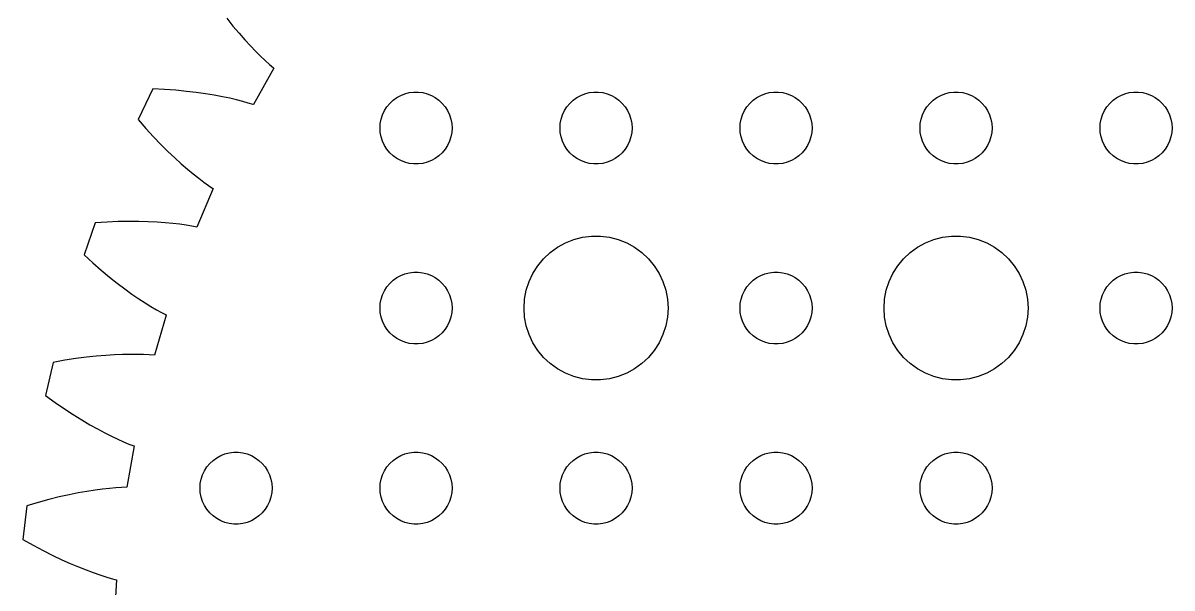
# Model space of a CAD drawing. Header units: metres. Extents: x -54 to 54, y 56 to 274.
# Drawn here: x -53.88 to -6, y 223.34 to 246.88 of the extents above; entities that cross this region are included whole.
import ezdxf

# ---------------------------------------------------------------- set-up
doc = ezdxf.new("R2010")
doc.units = ezdxf.units.M

msp = doc.modelspace()

# ---------------------------------------------------------------- linework, layer by layer
for p, q in [((-45.3871, 247.07), (-45.1255, 246.745)), ((-45.1255, 246.745), (-44.873, 246.446)), ((-44.873, 246.446), (-44.6306, 246.171)), ((-44.6306, 246.171), (-44.3992, 245.92)), ((-44.3992, 245.92), (-44.1799, 245.693)), ((-44.1799, 245.693), (-43.9736, 245.489)), ((-43.9736, 245.489), (-43.7811, 245.307)), ((-43.7811, 245.307), (-43.6034, 245.147)), ((-43.6034, 245.147), (-43.4414, 245.007)), ((-43.4292, 245), (-44.2777, 243.474)), ((-43.4414, 245.007), (-43.4292, 245)), ((-48.4691, 244.127), (-49.083, 242.852)), ((-47.9762, 244.103), (-48.4691, 244.127)), ((-47.5093, 244.07), (-47.9762, 244.103)), ((-47.0686, 244.028), (-47.5093, 244.07)), ((-46.6542, 243.979), (-47.0686, 244.028)), ((-46.2661, 243.925), (-46.6542, 243.979)), ((-45.9045, 243.866), (-46.2661, 243.925)), ((-45.5693, 243.803), (-45.9045, 243.866)), ((-45.2604, 243.738), (-45.5693, 243.803)), ((-44.9778, 243.672), (-45.2604, 243.738)), ((-38.4561, 243.656), (-38.3037, 243.766)), ((-38.3037, 243.766), (-38.1387, 243.857)), ((-38.1387, 243.857), (-37.9635, 243.927)), ((-37.9635, 243.927), (-37.7811, 243.973)), ((-37.7811, 243.973), (-37.5942, 243.997)), ((-37.5942, 243.997), (-37.4058, 243.997)), ((-37.4058, 243.997), (-37.2189, 243.973)), ((-37.2189, 243.973), (-37.0365, 243.927)), ((-37.0365, 243.927), (-36.8613, 243.857)), ((-36.8613, 243.857), (-36.6963, 243.766)), ((-36.6963, 243.766), (-36.5439, 243.656)), ((-30.9561, 243.656), (-30.8037, 243.766)), ((-30.8037, 243.766), (-30.6387, 243.857)), ((-30.6387, 243.857), (-30.4635, 243.927)), ((-30.4635, 243.927), (-30.2811, 243.973)), ((-30.2811, 243.973), (-30.0942, 243.997)), ((-30.0942, 243.997), (-29.9058, 243.997)), ((-29.9058, 243.997), (-29.7189, 243.973)), ((-29.7189, 243.973), (-29.5365, 243.927)), ((-29.5365, 243.927), (-29.3613, 243.857)), ((-29.3613, 243.857), (-29.1963, 243.766)), ((-29.1963, 243.766), (-29.0439, 243.656)), ((-23.4561, 243.656), (-23.3037, 243.766)), ((-23.3037, 243.766), (-23.1387, 243.857)), ((-23.1387, 243.857), (-22.9635, 243.927)), ((-22.9635, 243.927), (-22.7811, 243.973)), ((-22.7811, 243.973), (-22.5942, 243.997)), ((-22.5942, 243.997), (-22.4058, 243.997)), ((-22.4058, 243.997), (-22.2189, 243.973)), ((-22.2189, 243.973), (-22.0365, 243.927)), ((-22.0365, 243.927), (-21.8613, 243.857)), ((-21.8613, 243.857), (-21.6963, 243.766)), ((-21.6963, 243.766), (-21.5439, 243.656)), ((-15.9561, 243.656), (-15.8037, 243.766)), ((-15.8037, 243.766), (-15.6387, 243.857)), ((-15.6387, 243.857), (-15.4635, 243.927)), ((-15.4635, 243.927), (-15.2811, 243.973)), ((-15.2811, 243.973), (-15.0942, 243.997)), ((-15.0942, 243.997), (-14.9058, 243.997)), ((-14.9058, 243.997), (-14.7189, 243.973)), ((-14.7189, 243.973), (-14.5365, 243.927)), ((-14.5365, 243.927), (-14.3613, 243.857)), ((-14.3613, 243.857), (-14.1963, 243.766)), ((-14.1963, 243.766), (-14.0439, 243.656)), ((-8.45613, 243.656), (-8.30373, 243.766)), ((-8.30373, 243.766), (-8.13866, 243.857)), ((-8.13866, 243.857), (-7.96352, 243.927)), ((-7.96352, 243.927), (-7.78107, 243.973)), ((-7.78107, 243.973), (-7.59418, 243.997)), ((-7.59418, 243.997), (-7.40581, 243.997)), ((-7.40581, 243.997), (-7.21892, 243.973)), ((-7.21892, 243.973), (-7.03647, 243.927)), ((-7.03647, 243.927), (-6.86133, 243.857)), ((-6.86133, 243.857), (-6.69626, 243.766)), ((-6.69626, 243.766), (-6.54385, 243.656)), ((-44.7214, 243.606), (-44.9778, 243.672)), ((-44.491, 243.541), (-44.7214, 243.606)), ((-44.2864, 243.478), (-44.491, 243.541)), ((-44.2777, 243.474), (-44.2864, 243.478)), ((-38.8947, 243.052), (-38.8145, 243.223)), ((-38.8145, 243.223), (-38.7135, 243.382)), ((-38.7135, 243.382), (-38.5934, 243.527)), ((-38.5934, 243.527), (-38.4561, 243.656)), ((-36.5439, 243.656), (-36.4065, 243.527)), ((-36.4065, 243.527), (-36.2865, 243.382)), ((-36.2865, 243.382), (-36.1855, 243.223)), ((-36.1855, 243.223), (-36.1053, 243.052)), ((-31.3947, 243.052), (-31.3145, 243.223)), ((-31.3145, 243.223), (-31.2135, 243.382)), ((-31.2135, 243.382), (-31.0934, 243.527)), ((-31.0934, 243.527), (-30.9561, 243.656)), ((-29.0439, 243.656), (-28.9065, 243.527)), ((-28.9065, 243.527), (-28.7865, 243.382)), ((-28.7865, 243.382), (-28.6855, 243.223)), ((-28.6855, 243.223), (-28.6053, 243.052)), ((-23.8947, 243.052), (-23.8145, 243.223)), ((-23.8145, 243.223), (-23.7135, 243.382)), ((-23.7135, 243.382), (-23.5934, 243.527)), ((-23.5934, 243.527), (-23.4561, 243.656)), ((-21.5439, 243.656), (-21.4065, 243.527)), ((-21.4065, 243.527), (-21.2865, 243.382)), ((-21.2865, 243.382), (-21.1855, 243.223)), ((-21.1855, 243.223), (-21.1053, 243.052)), ((-16.3947, 243.052), (-16.3145, 243.223)), ((-16.3145, 243.223), (-16.2135, 243.382)), ((-16.2135, 243.382), (-16.0934, 243.527)), ((-16.0934, 243.527), (-15.9561, 243.656)), ((-14.0439, 243.656), (-13.9065, 243.527)), ((-13.9065, 243.527), (-13.7865, 243.382)), ((-13.7865, 243.382), (-13.6855, 243.223)), ((-13.6855, 243.223), (-13.6053, 243.052)), ((-8.89465, 243.052), (-8.81445, 243.223)), ((-8.81445, 243.223), (-8.71352, 243.382)), ((-8.71352, 243.382), (-8.59344, 243.527)), ((-8.59344, 243.527), (-8.45613, 243.656)), ((-6.54385, 243.656), (-6.40654, 243.527)), ((-6.40654, 243.527), (-6.28647, 243.382)), ((-6.28647, 243.382), (-6.18553, 243.223)), ((-6.18553, 243.223), (-6.10533, 243.052)), ((-49.083, 242.852), (-48.757, 242.481)), ((-38.9882, 242.688), (-38.9529, 242.873)), ((-38.9529, 242.873), (-38.8947, 243.052)), ((-36.1053, 243.052), (-36.0471, 242.873)), ((-36.0471, 242.873), (-36.0118, 242.688)), ((-31.4882, 242.688), (-31.4529, 242.873)), ((-31.4529, 242.873), (-31.3947, 243.052)), ((-28.6053, 243.052), (-28.5471, 242.873)), ((-28.5471, 242.873), (-28.5118, 242.688)), ((-23.9882, 242.688), (-23.9529, 242.873)), ((-23.9529, 242.873), (-23.8947, 243.052)), ((-21.1053, 243.052), (-21.0471, 242.873)), ((-21.0471, 242.873), (-21.0118, 242.688)), ((-16.4882, 242.688), (-16.4529, 242.873)), ((-16.4529, 242.873), (-16.3947, 243.052)), ((-13.6053, 243.052), (-13.5471, 242.873)), ((-13.5471, 242.873), (-13.5118, 242.688)), ((-8.98816, 242.688), (-8.95287, 242.873)), ((-8.95287, 242.873), (-8.89465, 243.052)), ((-6.10533, 243.052), (-6.04712, 242.873)), ((-6.04712, 242.873), (-6.01183, 242.688)), ((-48.757, 242.481), (-48.4399, 242.137)), ((-39, 242.5), (-38.9882, 242.688)), ((-38.9882, 242.312), (-39, 242.5)), ((-38.9529, 242.127), (-38.9882, 242.312)), ((-36.0118, 242.312), (-36.0471, 242.127)), ((-36.0118, 242.688), (-36, 242.5)), ((-36, 242.5), (-36.0118, 242.312)), ((-31.5, 242.5), (-31.4882, 242.688)), ((-31.4882, 242.312), (-31.5, 242.5)), ((-31.4529, 242.127), (-31.4882, 242.312)), ((-28.5118, 242.312), (-28.5471, 242.127)), ((-28.5118, 242.688), (-28.5, 242.5)), ((-28.5, 242.5), (-28.5118, 242.312)), ((-24, 242.5), (-23.9882, 242.688)), ((-23.9882, 242.312), (-24, 242.5)), ((-23.9529, 242.127), (-23.9882, 242.312)), ((-21.0118, 242.312), (-21.0471, 242.127)), ((-21.0118, 242.688), (-21, 242.5)), ((-21, 242.5), (-21.0118, 242.312)), ((-16.5, 242.5), (-16.4882, 242.688)), ((-16.4882, 242.312), (-16.5, 242.5)), ((-16.4529, 242.127), (-16.4882, 242.312)), ((-13.5118, 242.312), (-13.5471, 242.127)), ((-13.5118, 242.688), (-13.5, 242.5)), ((-13.5, 242.5), (-13.5118, 242.312)), ((-9, 242.5), (-8.98816, 242.688)), ((-8.98816, 242.312), (-9, 242.5)), ((-8.95287, 242.127), (-8.98816, 242.312)), ((-6.01183, 242.312), (-6.04712, 242.127)), ((-6.01183, 242.688), (-6, 242.5)), ((-6, 242.5), (-6.01183, 242.312)), ((-48.4399, 242.137), (-48.1327, 241.819)), ((-48.1327, 241.819), (-47.8363, 241.525)), ((-38.8947, 241.948), (-38.9529, 242.127)), ((-38.8145, 241.777), (-38.8947, 241.948)), ((-38.7135, 241.618), (-38.8145, 241.777)), ((-36.1855, 241.777), (-36.2865, 241.618)), ((-36.1053, 241.948), (-36.1855, 241.777)), ((-36.0471, 242.127), (-36.1053, 241.948)), ((-31.3947, 241.948), (-31.4529, 242.127)), ((-31.3145, 241.777), (-31.3947, 241.948)), ((-31.2135, 241.618), (-31.3145, 241.777)), ((-28.6855, 241.777), (-28.7865, 241.618)), ((-28.6053, 241.948), (-28.6855, 241.777)), ((-28.5471, 242.127), (-28.6053, 241.948)), ((-23.8947, 241.948), (-23.9529, 242.127)), ((-23.8145, 241.777), (-23.8947, 241.948)), ((-23.7135, 241.618), (-23.8145, 241.777)), ((-21.1855, 241.777), (-21.2865, 241.618)), ((-21.1053, 241.948), (-21.1855, 241.777)), ((-21.0471, 242.127), (-21.1053, 241.948)), ((-16.3947, 241.948), (-16.4529, 242.127)), ((-16.3145, 241.777), (-16.3947, 241.948)), ((-16.2135, 241.618), (-16.3145, 241.777)), ((-13.6855, 241.777), (-13.7865, 241.618)), ((-13.6053, 241.948), (-13.6855, 241.777)), ((-13.5471, 242.127), (-13.6053, 241.948)), ((-8.89465, 241.948), (-8.95287, 242.127)), ((-8.81445, 241.777), (-8.89465, 241.948)), ((-8.71352, 241.618), (-8.81445, 241.777)), ((-6.18553, 241.777), (-6.28647, 241.618)), ((-6.10533, 241.948), (-6.18553, 241.777)), ((-6.04712, 242.127), (-6.10533, 241.948)), ((-47.8363, 241.525), (-47.5519, 241.255)), ((-38.5934, 241.473), (-38.7135, 241.618)), ((-38.4561, 241.344), (-38.5934, 241.473)), ((-38.3037, 241.234), (-38.4561, 241.344)), ((-36.5439, 241.344), (-36.6963, 241.234)), ((-36.4065, 241.473), (-36.5439, 241.344)), ((-36.2865, 241.618), (-36.4065, 241.473)), ((-31.0934, 241.473), (-31.2135, 241.618)), ((-30.9561, 241.344), (-31.0934, 241.473)), ((-30.8037, 241.234), (-30.9561, 241.344)), ((-29.0439, 241.344), (-29.1963, 241.234)), ((-28.9065, 241.473), (-29.0439, 241.344)), ((-28.7865, 241.618), (-28.9065, 241.473)), ((-23.5934, 241.473), (-23.7135, 241.618)), ((-23.4561, 241.344), (-23.5934, 241.473)), ((-23.3037, 241.234), (-23.4561, 241.344)), ((-21.5439, 241.344), (-21.6963, 241.234)), ((-21.4065, 241.473), (-21.5439, 241.344)), ((-21.2865, 241.618), (-21.4065, 241.473)), ((-16.0934, 241.473), (-16.2135, 241.618)), ((-15.9561, 241.344), (-16.0934, 241.473)), ((-15.8037, 241.234), (-15.9561, 241.344)), ((-14.0439, 241.344), (-14.1963, 241.234)), ((-13.9065, 241.473), (-14.0439, 241.344)), ((-13.7865, 241.618), (-13.9065, 241.473)), ((-8.59344, 241.473), (-8.71352, 241.618)), ((-8.45613, 241.344), (-8.59344, 241.473)), ((-8.30373, 241.234), (-8.45613, 241.344)), ((-6.54385, 241.344), (-6.69626, 241.234)), ((-6.40654, 241.473), (-6.54385, 241.344)), ((-6.28647, 241.618), (-6.40654, 241.473)), ((-47.5519, 241.255), (-47.2802, 241.009)), ((-47.2802, 241.009), (-47.0222, 240.786)), ((-38.1387, 241.143), (-38.3037, 241.234)), ((-37.9635, 241.073), (-38.1387, 241.143)), ((-37.7811, 241.027), (-37.9635, 241.073)), ((-37.5942, 241.003), (-37.7811, 241.027)), ((-37.4058, 241.003), (-37.5942, 241.003)), ((-37.2189, 241.027), (-37.4058, 241.003)), ((-37.0365, 241.073), (-37.2189, 241.027)), ((-36.8613, 241.143), (-37.0365, 241.073)), ((-36.6963, 241.234), (-36.8613, 241.143)), ((-30.6387, 241.143), (-30.8037, 241.234)), ((-30.4635, 241.073), (-30.6387, 241.143)), ((-30.2811, 241.027), (-30.4635, 241.073)), ((-30.0942, 241.003), (-30.2811, 241.027)), ((-29.9058, 241.003), (-30.0942, 241.003)), ((-29.7189, 241.027), (-29.9058, 241.003)), ((-29.5365, 241.073), (-29.7189, 241.027)), ((-29.3613, 241.143), (-29.5365, 241.073)), ((-29.1963, 241.234), (-29.3613, 241.143)), ((-23.1387, 241.143), (-23.3037, 241.234)), ((-22.9635, 241.073), (-23.1387, 241.143)), ((-22.7811, 241.027), (-22.9635, 241.073)), ((-22.5942, 241.003), (-22.7811, 241.027)), ((-22.4058, 241.003), (-22.5942, 241.003)), ((-22.2189, 241.027), (-22.4058, 241.003)), ((-22.0365, 241.073), (-22.2189, 241.027)), ((-21.8613, 241.143), (-22.0365, 241.073)), ((-21.6963, 241.234), (-21.8613, 241.143)), ((-15.6387, 241.143), (-15.8037, 241.234)), ((-15.4635, 241.073), (-15.6387, 241.143)), ((-15.2811, 241.027), (-15.4635, 241.073)), ((-15.0942, 241.003), (-15.2811, 241.027)), ((-14.9058, 241.003), (-15.0942, 241.003)), ((-14.7189, 241.027), (-14.9058, 241.003)), ((-14.5365, 241.073), (-14.7189, 241.027)), ((-14.3613, 241.143), (-14.5365, 241.073)), ((-14.1963, 241.234), (-14.3613, 241.143)), ((-8.13866, 241.143), (-8.30373, 241.234)), ((-7.96352, 241.073), (-8.13866, 241.143)), ((-7.78107, 241.027), (-7.96352, 241.073)), ((-7.59418, 241.003), (-7.78107, 241.027)), ((-7.40581, 241.003), (-7.59418, 241.003)), ((-7.21892, 241.027), (-7.40581, 241.003)), ((-7.03647, 241.073), (-7.21892, 241.027)), ((-6.86133, 241.143), (-7.03647, 241.073)), ((-6.69626, 241.234), (-6.86133, 241.143)), ((-47.0222, 240.786), (-46.7789, 240.585)), ((-46.7789, 240.585), (-46.551, 240.406)), ((-46.551, 240.406), (-46.3393, 240.246)), ((-45.9553, 239.981), (-46.6275, 238.368)), ((-46.3393, 240.246), (-46.1448, 240.107)), ((-46.1448, 240.107), (-45.9681, 239.986)), ((-45.9681, 239.986), (-45.9553, 239.981)), ((-50.8657, 238.548), (-51.333, 237.213)), ((-50.3732, 238.58), (-50.8657, 238.548)), ((-49.9055, 238.599), (-50.3732, 238.58)), ((-49.463, 238.607), (-49.9055, 238.599)), ((-49.0457, 238.605), (-49.463, 238.607)), ((-48.654, 238.595), (-49.0457, 238.605)), ((-48.288, 238.576), (-48.654, 238.595)), ((-47.9479, 238.552), (-48.288, 238.576)), ((-47.6337, 238.522), (-47.9479, 238.552)), ((-47.3455, 238.488), (-47.6337, 238.522)), ((-47.0833, 238.45), (-47.3455, 238.488)), ((-46.847, 238.412), (-47.0833, 238.45)), ((-46.6367, 238.372), (-46.847, 238.412)), ((-46.6275, 238.368), (-46.6367, 238.372)), ((-30.927, 237.853), (-30.5621, 237.947)), ((-30.5621, 237.947), (-30.1884, 237.994)), ((-30.1884, 237.994), (-29.8116, 237.994)), ((-29.8116, 237.994), (-29.4379, 237.947)), ((-29.4379, 237.947), (-29.0729, 237.853)), ((-15.927, 237.853), (-15.5621, 237.947)), ((-15.5621, 237.947), (-15.1884, 237.994)), ((-15.1884, 237.994), (-14.8116, 237.994)), ((-14.8116, 237.994), (-14.4379, 237.947)), ((-14.4379, 237.947), (-14.0729, 237.853)), ((-31.9123, 237.312), (-31.6075, 237.533)), ((-31.6075, 237.533), (-31.2773, 237.714)), ((-31.2773, 237.714), (-30.927, 237.853)), ((-29.0729, 237.853), (-28.7227, 237.714)), ((-28.7227, 237.714), (-28.3925, 237.533)), ((-28.3925, 237.533), (-28.0877, 237.312)), ((-16.9123, 237.312), (-16.6075, 237.533)), ((-16.6075, 237.533), (-16.2773, 237.714)), ((-16.2773, 237.714), (-15.927, 237.853)), ((-14.0729, 237.853), (-13.7227, 237.714)), ((-13.7227, 237.714), (-13.3925, 237.533)), ((-13.3925, 237.533), (-13.0877, 237.312)), ((-51.333, 237.213), (-50.9676, 236.881)), ((-32.427, 236.763), (-32.1869, 237.054)), ((-32.1869, 237.054), (-31.9123, 237.312)), ((-28.0877, 237.312), (-27.8131, 237.054)), ((-27.8131, 237.054), (-27.5729, 236.763)), ((-17.427, 236.763), (-17.1869, 237.054)), ((-17.1869, 237.054), (-16.9123, 237.312)), ((-13.0877, 237.312), (-12.8131, 237.054)), ((-12.8131, 237.054), (-12.5729, 236.763)), ((-50.9676, 236.881), (-50.6139, 236.574)), ((-50.6139, 236.574), (-50.2729, 236.292)), ((-32.6289, 236.445), (-32.427, 236.763)), ((-27.5729, 236.763), (-27.3711, 236.445)), ((-17.6289, 236.445), (-17.427, 236.763)), ((-12.5729, 236.763), (-12.3711, 236.445)), ((-50.2729, 236.292), (-49.9456, 236.033)), ((-49.9456, 236.033), (-49.6327, 235.797)), ((-38.5934, 236.027), (-38.4561, 236.156)), ((-38.4561, 236.156), (-38.3037, 236.266)), ((-38.3037, 236.266), (-38.1387, 236.357)), ((-38.1387, 236.357), (-37.9635, 236.427)), ((-37.9635, 236.427), (-37.7811, 236.473)), ((-37.7811, 236.473), (-37.5942, 236.497)), ((-37.5942, 236.497), (-37.4058, 236.497)), ((-37.4058, 236.497), (-37.2189, 236.473)), ((-37.2189, 236.473), (-37.0365, 236.427)), ((-37.0365, 236.427), (-36.8613, 236.357)), ((-36.8613, 236.357), (-36.6963, 236.266)), ((-36.6963, 236.266), (-36.5439, 236.156)), ((-36.5439, 236.156), (-36.4065, 236.027)), ((-32.9057, 235.746), (-32.7893, 236.104)), ((-32.7893, 236.104), (-32.6289, 236.445)), ((-27.3711, 236.445), (-27.2107, 236.104)), ((-27.2107, 236.104), (-27.0942, 235.746)), ((-23.5934, 236.027), (-23.4561, 236.156)), ((-23.4561, 236.156), (-23.3037, 236.266)), ((-23.3037, 236.266), (-23.1387, 236.357)), ((-23.1387, 236.357), (-22.9635, 236.427)), ((-22.9635, 236.427), (-22.7811, 236.473)), ((-22.7811, 236.473), (-22.5942, 236.497)), ((-22.5942, 236.497), (-22.4058, 236.497)), ((-22.4058, 236.497), (-22.2189, 236.473)), ((-22.2189, 236.473), (-22.0365, 236.427)), ((-22.0365, 236.427), (-21.8613, 236.357)), ((-21.8613, 236.357), (-21.6963, 236.266)), ((-21.6963, 236.266), (-21.5439, 236.156)), ((-21.5439, 236.156), (-21.4065, 236.027)), ((-17.9057, 235.746), (-17.7893, 236.104)), ((-17.7893, 236.104), (-17.6289, 236.445)), ((-12.3711, 236.445), (-12.2107, 236.104)), ((-12.2107, 236.104), (-12.0942, 235.746)), ((-8.59344, 236.027), (-8.45613, 236.156)), ((-8.45613, 236.156), (-8.30373, 236.266)), ((-8.30373, 236.266), (-8.13866, 236.357)), ((-8.13866, 236.357), (-7.96352, 236.427)), ((-7.96352, 236.427), (-7.78107, 236.473)), ((-7.78107, 236.473), (-7.59418, 236.497)), ((-7.59418, 236.497), (-7.40581, 236.497)), ((-7.40581, 236.497), (-7.21892, 236.473)), ((-7.21892, 236.473), (-7.03647, 236.427)), ((-7.03647, 236.427), (-6.86133, 236.357)), ((-6.86133, 236.357), (-6.69626, 236.266)), ((-6.69626, 236.266), (-6.54385, 236.156)), ((-6.54385, 236.156), (-6.40654, 236.027)), ((-49.6327, 235.797), (-49.3352, 235.584)), ((-49.3352, 235.584), (-49.0539, 235.391)), ((-38.9529, 235.373), (-38.8947, 235.552)), ((-38.8947, 235.552), (-38.8145, 235.723)), ((-38.8145, 235.723), (-38.7135, 235.882)), ((-38.7135, 235.882), (-38.5934, 236.027)), ((-36.4065, 236.027), (-36.2865, 235.882)), ((-36.2865, 235.882), (-36.1855, 235.723)), ((-36.1855, 235.723), (-36.1053, 235.552)), ((-36.1053, 235.552), (-36.0471, 235.373)), ((-32.9763, 235.376), (-32.9057, 235.746)), ((-27.0942, 235.746), (-27.0237, 235.376)), ((-23.9529, 235.373), (-23.8947, 235.552)), ((-23.8947, 235.552), (-23.8145, 235.723)), ((-23.8145, 235.723), (-23.7135, 235.882)), ((-23.7135, 235.882), (-23.5934, 236.027)), ((-21.4065, 236.027), (-21.2865, 235.882)), ((-21.2865, 235.882), (-21.1855, 235.723)), ((-21.1855, 235.723), (-21.1053, 235.552)), ((-21.1053, 235.552), (-21.0471, 235.373)), ((-17.9763, 235.376), (-17.9057, 235.746)), ((-12.0942, 235.746), (-12.0237, 235.376)), ((-8.95287, 235.373), (-8.89465, 235.552)), ((-8.89465, 235.552), (-8.81445, 235.723)), ((-8.81445, 235.723), (-8.71352, 235.882)), ((-8.71352, 235.882), (-8.59344, 236.027)), ((-6.40654, 236.027), (-6.28647, 235.882)), ((-6.28647, 235.882), (-6.18553, 235.723)), ((-6.18553, 235.723), (-6.10533, 235.552)), ((-6.10533, 235.552), (-6.04712, 235.373)), ((-49.0539, 235.391), (-48.7896, 235.218)), ((-48.7896, 235.218), (-48.543, 235.065)), ((-39, 235), (-38.9882, 235.188)), ((-38.9882, 235.188), (-38.9529, 235.373)), ((-36.0471, 235.373), (-36.0118, 235.188)), ((-36.0118, 235.188), (-36, 235)), ((-33, 235), (-32.9763, 235.376)), ((-27.0237, 235.376), (-27, 235)), ((-24, 235), (-23.9882, 235.188)), ((-23.9882, 235.188), (-23.9529, 235.373)), ((-21.0471, 235.373), (-21.0118, 235.188)), ((-21.0118, 235.188), (-21, 235)), ((-18, 235), (-17.9763, 235.376)), ((-12.0237, 235.376), (-12, 235)), ((-9, 235), (-8.98816, 235.188)), ((-8.98816, 235.188), (-8.95287, 235.373)), ((-6.04712, 235.373), (-6.01183, 235.188)), ((-6.01183, 235.188), (-6, 235)), ((-48.543, 235.065), (-48.3148, 234.931)), ((-47.9034, 234.71), (-48.3909, 233.032)), ((-48.3148, 234.931), (-48.1059, 234.814)), ((-48.1059, 234.814), (-47.9168, 234.714)), ((-47.9168, 234.714), (-47.9034, 234.71)), ((-38.9882, 234.812), (-39, 235)), ((-38.9529, 234.627), (-38.9882, 234.812)), ((-38.8947, 234.448), (-38.9529, 234.627)), ((-36.0471, 234.627), (-36.1053, 234.448)), ((-36.0118, 234.812), (-36.0471, 234.627)), ((-36, 235), (-36.0118, 234.812)), ((-32.9763, 234.624), (-33, 235)), ((-32.9057, 234.254), (-32.9763, 234.624)), ((-27.0237, 234.624), (-27.0942, 234.254)), ((-27, 235), (-27.0237, 234.624)), ((-23.9882, 234.812), (-24, 235)), ((-23.9529, 234.627), (-23.9882, 234.812)), ((-23.8947, 234.448), (-23.9529, 234.627)), ((-21.0471, 234.627), (-21.1053, 234.448)), ((-21.0118, 234.812), (-21.0471, 234.627)), ((-21, 235), (-21.0118, 234.812)), ((-17.9763, 234.624), (-18, 235)), ((-17.9057, 234.254), (-17.9763, 234.624)), ((-12.0237, 234.624), (-12.0942, 234.254)), ((-12, 235), (-12.0237, 234.624)), ((-8.98816, 234.812), (-9, 235)), ((-8.95287, 234.627), (-8.98816, 234.812)), ((-8.89465, 234.448), (-8.95287, 234.627)), ((-6.04712, 234.627), (-6.10533, 234.448)), ((-6.01183, 234.812), (-6.04712, 234.627)), ((-6, 235), (-6.01183, 234.812)), ((-38.8145, 234.277), (-38.8947, 234.448)), ((-38.7135, 234.118), (-38.8145, 234.277)), ((-38.5934, 233.973), (-38.7135, 234.118)), ((-36.2865, 234.118), (-36.4065, 233.973)), ((-36.1855, 234.277), (-36.2865, 234.118)), ((-36.1053, 234.448), (-36.1855, 234.277)), ((-32.7893, 233.896), (-32.9057, 234.254)), ((-27.0942, 234.254), (-27.2107, 233.896)), ((-23.8145, 234.277), (-23.8947, 234.448)), ((-23.7135, 234.118), (-23.8145, 234.277)), ((-23.5934, 233.973), (-23.7135, 234.118)), ((-21.2865, 234.118), (-21.4065, 233.973)), ((-21.1855, 234.277), (-21.2865, 234.118)), ((-21.1053, 234.448), (-21.1855, 234.277)), ((-17.7893, 233.896), (-17.9057, 234.254)), ((-12.0942, 234.254), (-12.2107, 233.896)), ((-8.81445, 234.277), (-8.89465, 234.448)), ((-8.71352, 234.118), (-8.81445, 234.277)), ((-8.59344, 233.973), (-8.71352, 234.118)), ((-6.28647, 234.118), (-6.40654, 233.973)), ((-6.18553, 234.277), (-6.28647, 234.118)), ((-6.10533, 234.448), (-6.18553, 234.277)), ((-38.4561, 233.844), (-38.5934, 233.973)), ((-38.3037, 233.734), (-38.4561, 233.844)), ((-38.1387, 233.643), (-38.3037, 233.734)), ((-37.9635, 233.573), (-38.1387, 233.643)), ((-36.8613, 233.643), (-37.0365, 233.573)), ((-36.6963, 233.734), (-36.8613, 233.643)), ((-36.5439, 233.844), (-36.6963, 233.734)), ((-36.4065, 233.973), (-36.5439, 233.844)), ((-32.6289, 233.555), (-32.7893, 233.896)), ((-27.2107, 233.896), (-27.3711, 233.555)), ((-23.4561, 233.844), (-23.5934, 233.973)), ((-23.3037, 233.734), (-23.4561, 233.844)), ((-23.1387, 233.643), (-23.3037, 233.734)), ((-22.9635, 233.573), (-23.1387, 233.643)), ((-21.8613, 233.643), (-22.0365, 233.573)), ((-21.6963, 233.734), (-21.8613, 233.643)), ((-21.5439, 233.844), (-21.6963, 233.734)), ((-21.4065, 233.973), (-21.5439, 233.844)), ((-17.6289, 233.555), (-17.7893, 233.896)), ((-12.2107, 233.896), (-12.3711, 233.555)), ((-8.45613, 233.844), (-8.59344, 233.973)), ((-8.30373, 233.734), (-8.45613, 233.844)), ((-8.13866, 233.643), (-8.30373, 233.734)), ((-7.96352, 233.573), (-8.13866, 233.643)), ((-6.86133, 233.643), (-7.03647, 233.573)), ((-6.69626, 233.734), (-6.86133, 233.643)), ((-6.54385, 233.844), (-6.69626, 233.734)), ((-6.40654, 233.973), (-6.54385, 233.844)), ((-37.7811, 233.527), (-37.9635, 233.573)), ((-37.5942, 233.503), (-37.7811, 233.527)), ((-37.4058, 233.503), (-37.5942, 233.503)), ((-37.2189, 233.527), (-37.4058, 233.503)), ((-37.0365, 233.573), (-37.2189, 233.527)), ((-32.427, 233.237), (-32.6289, 233.555)), ((-32.1869, 232.946), (-32.427, 233.237)), ((-27.5729, 233.237), (-27.8131, 232.946)), ((-27.3711, 233.555), (-27.5729, 233.237)), ((-22.7811, 233.527), (-22.9635, 233.573)), ((-22.5942, 233.503), (-22.7811, 233.527)), ((-22.4058, 233.503), (-22.5942, 233.503)), ((-22.2189, 233.527), (-22.4058, 233.503)), ((-22.0365, 233.573), (-22.2189, 233.527)), ((-17.427, 233.237), (-17.6289, 233.555)), ((-17.1869, 232.946), (-17.427, 233.237)), ((-12.5729, 233.237), (-12.8131, 232.946)), ((-12.3711, 233.555), (-12.5729, 233.237)), ((-7.78107, 233.527), (-7.96352, 233.573)), ((-7.59418, 233.503), (-7.78107, 233.527)), ((-7.40581, 233.503), (-7.59418, 233.503)), ((-7.21892, 233.527), (-7.40581, 233.503)), ((-7.03647, 233.573), (-7.21892, 233.527)), ((-52.6226, 232.736), (-52.9374, 231.357)), ((-52.1367, 232.823), (-52.6226, 232.736)), ((-51.6741, 232.894), (-52.1367, 232.823)), ((-51.2352, 232.952), (-51.6741, 232.894)), ((-50.8204, 232.997), (-51.2352, 232.952)), ((-50.43, 233.03), (-50.8204, 232.997)), ((-50.0643, 233.053), (-50.43, 233.03)), ((-49.7235, 233.067), (-50.0643, 233.053)), ((-49.4079, 233.072), (-49.7235, 233.067)), ((-49.1177, 233.07), (-49.4079, 233.072)), ((-48.853, 233.063), (-49.1177, 233.07)), ((-48.6139, 233.051), (-48.853, 233.063)), ((-48.4005, 233.035), (-48.6139, 233.051)), ((-48.3909, 233.032), (-48.4005, 233.035)), ((-31.9123, 232.688), (-32.1869, 232.946)), ((-31.6075, 232.467), (-31.9123, 232.688)), ((-28.0877, 232.688), (-28.3925, 232.467)), ((-27.8131, 232.946), (-28.0877, 232.688)), ((-16.9123, 232.688), (-17.1869, 232.946)), ((-16.6075, 232.467), (-16.9123, 232.688)), ((-13.0877, 232.688), (-13.3925, 232.467)), ((-12.8131, 232.946), (-13.0877, 232.688)), ((-31.2773, 232.286), (-31.6075, 232.467)), ((-30.927, 232.147), (-31.2773, 232.286)), ((-28.7227, 232.286), (-29.0729, 232.147)), ((-28.3925, 232.467), (-28.7227, 232.286)), ((-16.2773, 232.286), (-16.6075, 232.467)), ((-15.927, 232.147), (-16.2773, 232.286)), ((-13.7227, 232.286), (-14.0729, 232.147)), ((-13.3925, 232.467), (-13.7227, 232.286)), ((-30.5621, 232.053), (-30.927, 232.147)), ((-30.1884, 232.006), (-30.5621, 232.053)), ((-29.8116, 232.006), (-30.1884, 232.006)), ((-29.4379, 232.053), (-29.8116, 232.006)), ((-29.0729, 232.147), (-29.4379, 232.053)), ((-15.5621, 232.053), (-15.927, 232.147)), ((-15.1884, 232.006), (-15.5621, 232.053)), ((-14.8116, 232.006), (-15.1884, 232.006)), ((-14.4379, 232.053), (-14.8116, 232.006)), ((-14.0729, 232.147), (-14.4379, 232.053)), ((-52.9374, 231.357), (-52.5372, 231.068)), ((-52.5372, 231.068), (-52.1514, 230.803)), ((-52.1514, 230.803), (-51.7809, 230.561)), ((-51.7809, 230.561), (-51.4267, 230.34)), ((-51.4267, 230.34), (-51.0894, 230.141)), ((-51.0894, 230.141), (-50.7698, 229.962)), ((-50.7698, 229.962), (-50.4687, 229.802)), ((-50.4687, 229.802), (-50.1867, 229.66)), ((-50.1867, 229.66), (-49.9245, 229.535)), ((-49.9245, 229.535), (-49.6828, 229.427)), ((-49.6828, 229.427), (-49.4621, 229.335)), ((-49.4621, 229.335), (-49.2629, 229.256)), ((-49.2491, 229.254), (-49.5458, 227.532)), ((-49.2629, 229.256), (-49.2491, 229.254)), ((-45.8037, 228.766), (-45.6387, 228.857)), ((-45.6387, 228.857), (-45.4635, 228.927)), ((-45.4635, 228.927), (-45.2811, 228.973)), ((-45.2811, 228.973), (-45.0942, 228.997)), ((-45.0942, 228.997), (-44.9058, 228.997)), ((-44.9058, 228.997), (-44.7189, 228.973)), ((-44.7189, 228.973), (-44.5365, 228.927)), ((-44.5365, 228.927), (-44.3613, 228.857)), ((-44.3613, 228.857), (-44.1963, 228.766)), ((-38.3037, 228.766), (-38.1387, 228.857)), ((-38.1387, 228.857), (-37.9635, 228.927)), ((-37.9635, 228.927), (-37.7811, 228.973)), ((-37.7811, 228.973), (-37.5942, 228.997)), ((-37.5942, 228.997), (-37.4058, 228.997)), ((-37.4058, 228.997), (-37.2189, 228.973)), ((-37.2189, 228.973), (-37.0365, 228.927)), ((-37.0365, 228.927), (-36.8613, 228.857)), ((-36.8613, 228.857), (-36.6963, 228.766)), ((-30.8037, 228.766), (-30.6387, 228.857)), ((-30.6387, 228.857), (-30.4635, 228.927)), ((-30.4635, 228.927), (-30.2811, 228.973)), ((-30.2811, 228.973), (-30.0942, 228.997)), ((-30.0942, 228.997), (-29.9058, 228.997)), ((-29.9058, 228.997), (-29.7189, 228.973)), ((-29.7189, 228.973), (-29.5365, 228.927)), ((-29.5365, 228.927), (-29.3613, 228.857)), ((-29.3613, 228.857), (-29.1963, 228.766)), ((-23.3037, 228.766), (-23.1387, 228.857)), ((-23.1387, 228.857), (-22.9635, 228.927)), ((-22.9635, 228.927), (-22.7811, 228.973)), ((-22.7811, 228.973), (-22.5942, 228.997)), ((-22.5942, 228.997), (-22.4058, 228.997)), ((-22.4058, 228.997), (-22.2189, 228.973)), ((-22.2189, 228.973), (-22.0365, 228.927)), ((-22.0365, 228.927), (-21.8613, 228.857)), ((-21.8613, 228.857), (-21.6963, 228.766)), ((-15.8037, 228.766), (-15.6387, 228.857)), ((-15.6387, 228.857), (-15.4635, 228.927)), ((-15.4635, 228.927), (-15.2811, 228.973)), ((-15.2811, 228.973), (-15.0942, 228.997)), ((-15.0942, 228.997), (-14.9058, 228.997)), ((-14.9058, 228.997), (-14.7189, 228.973)), ((-14.7189, 228.973), (-14.5365, 228.927)), ((-14.5365, 228.927), (-14.3613, 228.857)), ((-14.3613, 228.857), (-14.1963, 228.766)), ((-46.3145, 228.223), (-46.2135, 228.382)), ((-46.2135, 228.382), (-46.0934, 228.527)), ((-46.0934, 228.527), (-45.9561, 228.656)), ((-45.9561, 228.656), (-45.8037, 228.766)), ((-44.1963, 228.766), (-44.0439, 228.656)), ((-44.0439, 228.656), (-43.9065, 228.527)), ((-43.9065, 228.527), (-43.7865, 228.382)), ((-43.7865, 228.382), (-43.6855, 228.223)), ((-38.8145, 228.223), (-38.7135, 228.382)), ((-38.7135, 228.382), (-38.5934, 228.527)), ((-38.5934, 228.527), (-38.4561, 228.656)), ((-38.4561, 228.656), (-38.3037, 228.766)), ((-36.6963, 228.766), (-36.5439, 228.656)), ((-36.5439, 228.656), (-36.4065, 228.527)), ((-36.4065, 228.527), (-36.2865, 228.382)), ((-36.2865, 228.382), (-36.1855, 228.223)), ((-31.3145, 228.223), (-31.2135, 228.382)), ((-31.2135, 228.382), (-31.0934, 228.527)), ((-31.0934, 228.527), (-30.9561, 228.656)), ((-30.9561, 228.656), (-30.8037, 228.766)), ((-29.1963, 228.766), (-29.0439, 228.656)), ((-29.0439, 228.656), (-28.9065, 228.527)), ((-28.9065, 228.527), (-28.7865, 228.382)), ((-28.7865, 228.382), (-28.6855, 228.223)), ((-23.8145, 228.223), (-23.7135, 228.382)), ((-23.7135, 228.382), (-23.5934, 228.527)), ((-23.5934, 228.527), (-23.4561, 228.656)), ((-23.4561, 228.656), (-23.3037, 228.766)), ((-21.6963, 228.766), (-21.5439, 228.656)), ((-21.5439, 228.656), (-21.4065, 228.527)), ((-21.4065, 228.527), (-21.2865, 228.382)), ((-21.2865, 228.382), (-21.1855, 228.223)), ((-16.3145, 228.223), (-16.2135, 228.382)), ((-16.2135, 228.382), (-16.0934, 228.527)), ((-16.0934, 228.527), (-15.9561, 228.656)), ((-15.9561, 228.656), (-15.8037, 228.766)), ((-14.1963, 228.766), (-14.0439, 228.656)), ((-14.0439, 228.656), (-13.9065, 228.527)), ((-13.9065, 228.527), (-13.7865, 228.382)), ((-13.7865, 228.382), (-13.6855, 228.223)), ((-46.4529, 227.873), (-46.3947, 228.052)), ((-46.3947, 228.052), (-46.3145, 228.223)), ((-43.6855, 228.223), (-43.6053, 228.052)), ((-43.6053, 228.052), (-43.5471, 227.873)), ((-38.9529, 227.873), (-38.8947, 228.052)), ((-38.8947, 228.052), (-38.8145, 228.223)), ((-36.1855, 228.223), (-36.1053, 228.052)), ((-36.1053, 228.052), (-36.0471, 227.873)), ((-31.4529, 227.873), (-31.3947, 228.052)), ((-31.3947, 228.052), (-31.3145, 228.223)), ((-28.6855, 228.223), (-28.6053, 228.052)), ((-28.6053, 228.052), (-28.5471, 227.873)), ((-23.9529, 227.873), (-23.8947, 228.052)), ((-23.8947, 228.052), (-23.8145, 228.223)), ((-21.1855, 228.223), (-21.1053, 228.052)), ((-21.1053, 228.052), (-21.0471, 227.873)), ((-16.4529, 227.873), (-16.3947, 228.052)), ((-16.3947, 228.052), (-16.3145, 228.223)), ((-13.6855, 228.223), (-13.6053, 228.052)), ((-13.6053, 228.052), (-13.5471, 227.873)), ((-50.8738, 227.417), (-51.2109, 227.365)), ((-50.5608, 227.458), (-50.8738, 227.417)), ((-50.2723, 227.489), (-50.5608, 227.458)), ((-50.0084, 227.511), (-50.2723, 227.489)), ((-49.7694, 227.526), (-50.0084, 227.511)), ((-49.5556, 227.534), (-49.7694, 227.526)), ((-49.5458, 227.532), (-49.5556, 227.534)), ((-46.5, 227.5), (-46.4882, 227.688)), ((-46.4882, 227.312), (-46.5, 227.5)), ((-46.4882, 227.688), (-46.4529, 227.873)), ((-43.5471, 227.873), (-43.5118, 227.688)), ((-43.5118, 227.688), (-43.5, 227.5)), ((-43.5, 227.5), (-43.5118, 227.312)), ((-39, 227.5), (-38.9882, 227.688)), ((-38.9882, 227.312), (-39, 227.5)), ((-38.9882, 227.688), (-38.9529, 227.873)), ((-36.0471, 227.873), (-36.0118, 227.688)), ((-36.0118, 227.688), (-36, 227.5)), ((-36, 227.5), (-36.0118, 227.312)), ((-31.5, 227.5), (-31.4882, 227.688)), ((-31.4882, 227.312), (-31.5, 227.5)), ((-31.4882, 227.688), (-31.4529, 227.873)), ((-28.5471, 227.873), (-28.5118, 227.688)), ((-28.5118, 227.688), (-28.5, 227.5)), ((-28.5, 227.5), (-28.5118, 227.312)), ((-24, 227.5), (-23.9882, 227.688)), ((-23.9882, 227.312), (-24, 227.5)), ((-23.9882, 227.688), (-23.9529, 227.873)), ((-21.0471, 227.873), (-21.0118, 227.688)), ((-21.0118, 227.688), (-21, 227.5)), ((-21, 227.5), (-21.0118, 227.312)), ((-16.5, 227.5), (-16.4882, 227.688)), ((-16.4882, 227.312), (-16.5, 227.5)), ((-16.4882, 227.688), (-16.4529, 227.873)), ((-13.5471, 227.873), (-13.5118, 227.688)), ((-13.5118, 227.688), (-13.5, 227.5)), ((-13.5, 227.5), (-13.5118, 227.312)), ((-52.7929, 227.027), (-53.2446, 226.905)), ((-52.3632, 227.134), (-52.7929, 227.027)), ((-51.9561, 227.225), (-52.3632, 227.134)), ((-51.5718, 227.302), (-51.9561, 227.225)), ((-51.2109, 227.365), (-51.5718, 227.302)), ((-46.4529, 227.127), (-46.4882, 227.312)), ((-46.3947, 226.948), (-46.4529, 227.127)), ((-46.3145, 226.777), (-46.3947, 226.948)), ((-43.6053, 226.948), (-43.6855, 226.777)), ((-43.5471, 227.127), (-43.6053, 226.948)), ((-43.5118, 227.312), (-43.5471, 227.127)), ((-38.9529, 227.127), (-38.9882, 227.312)), ((-38.8947, 226.948), (-38.9529, 227.127)), ((-38.8145, 226.777), (-38.8947, 226.948)), ((-36.1053, 226.948), (-36.1855, 226.777)), ((-36.0471, 227.127), (-36.1053, 226.948)), ((-36.0118, 227.312), (-36.0471, 227.127)), ((-31.4529, 227.127), (-31.4882, 227.312)), ((-31.3947, 226.948), (-31.4529, 227.127)), ((-31.3145, 226.777), (-31.3947, 226.948)), ((-28.6053, 226.948), (-28.6855, 226.777)), ((-28.5471, 227.127), (-28.6053, 226.948)), ((-28.5118, 227.312), (-28.5471, 227.127)), ((-23.9529, 227.127), (-23.9882, 227.312)), ((-23.8947, 226.948), (-23.9529, 227.127)), ((-23.8145, 226.777), (-23.8947, 226.948)), ((-21.1053, 226.948), (-21.1855, 226.777)), ((-21.0471, 227.127), (-21.1053, 226.948)), ((-21.0118, 227.312), (-21.0471, 227.127)), ((-16.4529, 227.127), (-16.4882, 227.312)), ((-16.3947, 226.948), (-16.4529, 227.127)), ((-16.3145, 226.777), (-16.3947, 226.948)), ((-13.6053, 226.948), (-13.6855, 226.777)), ((-13.5471, 227.127), (-13.6053, 226.948)), ((-13.5118, 227.312), (-13.5471, 227.127)), ((-53.7177, 226.764), (-53.8762, 225.358)), ((-53.2446, 226.905), (-53.7177, 226.764)), ((-46.2135, 226.618), (-46.3145, 226.777)), ((-46.0934, 226.473), (-46.2135, 226.618)), ((-45.9561, 226.344), (-46.0934, 226.473)), ((-43.9065, 226.473), (-44.0439, 226.344)), ((-43.7865, 226.618), (-43.9065, 226.473)), ((-43.6855, 226.777), (-43.7865, 226.618)), ((-38.7135, 226.618), (-38.8145, 226.777)), ((-38.5934, 226.473), (-38.7135, 226.618)), ((-38.4561, 226.344), (-38.5934, 226.473)), ((-36.4065, 226.473), (-36.5439, 226.344)), ((-36.2865, 226.618), (-36.4065, 226.473)), ((-36.1855, 226.777), (-36.2865, 226.618)), ((-31.2135, 226.618), (-31.3145, 226.777)), ((-31.0934, 226.473), (-31.2135, 226.618)), ((-30.9561, 226.344), (-31.0934, 226.473)), ((-28.9065, 226.473), (-29.0439, 226.344)), ((-28.7865, 226.618), (-28.9065, 226.473)), ((-28.6855, 226.777), (-28.7865, 226.618)), ((-23.7135, 226.618), (-23.8145, 226.777)), ((-23.5934, 226.473), (-23.7135, 226.618)), ((-23.4561, 226.344), (-23.5934, 226.473)), ((-21.4065, 226.473), (-21.5439, 226.344)), ((-21.2865, 226.618), (-21.4065, 226.473)), ((-21.1855, 226.777), (-21.2865, 226.618)), ((-16.2135, 226.618), (-16.3145, 226.777)), ((-16.0934, 226.473), (-16.2135, 226.618)), ((-15.9561, 226.344), (-16.0934, 226.473)), ((-13.9065, 226.473), (-14.0439, 226.344)), ((-13.7865, 226.618), (-13.9065, 226.473)), ((-13.6855, 226.777), (-13.7865, 226.618)), ((-45.8037, 226.234), (-45.9561, 226.344)), ((-45.6387, 226.143), (-45.8037, 226.234)), ((-45.4635, 226.073), (-45.6387, 226.143)), ((-45.2811, 226.027), (-45.4635, 226.073)), ((-45.0942, 226.003), (-45.2811, 226.027)), ((-44.9058, 226.003), (-45.0942, 226.003)), ((-44.7189, 226.027), (-44.9058, 226.003)), ((-44.5365, 226.073), (-44.7189, 226.027)), ((-44.3613, 226.143), (-44.5365, 226.073)), ((-44.1963, 226.234), (-44.3613, 226.143)), ((-44.0439, 226.344), (-44.1963, 226.234)), ((-38.3037, 226.234), (-38.4561, 226.344)), ((-38.1387, 226.143), (-38.3037, 226.234)), ((-37.9635, 226.073), (-38.1387, 226.143)), ((-37.7811, 226.027), (-37.9635, 226.073)), ((-37.5942, 226.003), (-37.7811, 226.027)), ((-37.4058, 226.003), (-37.5942, 226.003)), ((-37.2189, 226.027), (-37.4058, 226.003)), ((-37.0365, 226.073), (-37.2189, 226.027)), ((-36.8613, 226.143), (-37.0365, 226.073)), ((-36.6963, 226.234), (-36.8613, 226.143)), ((-36.5439, 226.344), (-36.6963, 226.234)), ((-30.8037, 226.234), (-30.9561, 226.344)), ((-30.6387, 226.143), (-30.8037, 226.234)), ((-30.4635, 226.073), (-30.6387, 226.143)), ((-30.2811, 226.027), (-30.4635, 226.073)), ((-30.0942, 226.003), (-30.2811, 226.027)), ((-29.9058, 226.003), (-30.0942, 226.003)), ((-29.7189, 226.027), (-29.9058, 226.003)), ((-29.5365, 226.073), (-29.7189, 226.027)), ((-29.3613, 226.143), (-29.5365, 226.073)), ((-29.1963, 226.234), (-29.3613, 226.143)), ((-29.0439, 226.344), (-29.1963, 226.234)), ((-23.3037, 226.234), (-23.4561, 226.344)), ((-23.1387, 226.143), (-23.3037, 226.234)), ((-22.9635, 226.073), (-23.1387, 226.143)), ((-22.7811, 226.027), (-22.9635, 226.073)), ((-22.5942, 226.003), (-22.7811, 226.027)), ((-22.4058, 226.003), (-22.5942, 226.003)), ((-22.2189, 226.027), (-22.4058, 226.003)), ((-22.0365, 226.073), (-22.2189, 226.027)), ((-21.8613, 226.143), (-22.0365, 226.073)), ((-21.6963, 226.234), (-21.8613, 226.143)), ((-21.5439, 226.344), (-21.6963, 226.234)), ((-15.8037, 226.234), (-15.9561, 226.344)), ((-15.6387, 226.143), (-15.8037, 226.234)), ((-15.4635, 226.073), (-15.6387, 226.143)), ((-15.2811, 226.027), (-15.4635, 226.073)), ((-15.0942, 226.003), (-15.2811, 226.027)), ((-14.9058, 226.003), (-15.0942, 226.003)), ((-14.7189, 226.027), (-14.9058, 226.003)), ((-14.5365, 226.073), (-14.7189, 226.027)), ((-14.3613, 226.143), (-14.5365, 226.073)), ((-14.1963, 226.234), (-14.3613, 226.143)), ((-14.0439, 226.344), (-14.1963, 226.234)), ((-53.8762, 225.358), (-53.4461, 225.116)), ((-53.4461, 225.116), (-53.0331, 224.896)), ((-53.0331, 224.896), (-52.6378, 224.697)), ((-52.6378, 224.697), (-52.2611, 224.518)), ((-52.2611, 224.518), (-51.9036, 224.357)), ((-51.9036, 224.357), (-51.5659, 224.215)), ((-51.5659, 224.215), (-51.2488, 224.089)), ((-51.2488, 224.089), (-50.9527, 223.98)), ((-50.9527, 223.98), (-50.6782, 223.886)), ((-50.6782, 223.886), (-50.4259, 223.805)), ((-50.4259, 223.805), (-50.1962, 223.738)), ((-50.1962, 223.738), (-49.9895, 223.682)), ((-49.9756, 223.681), (-50.0776, 221.938)), ((-49.9895, 223.682), (-49.9756, 223.681))]:
    msp.add_line(p, q)

doc.saveas('drawing.dxf')
